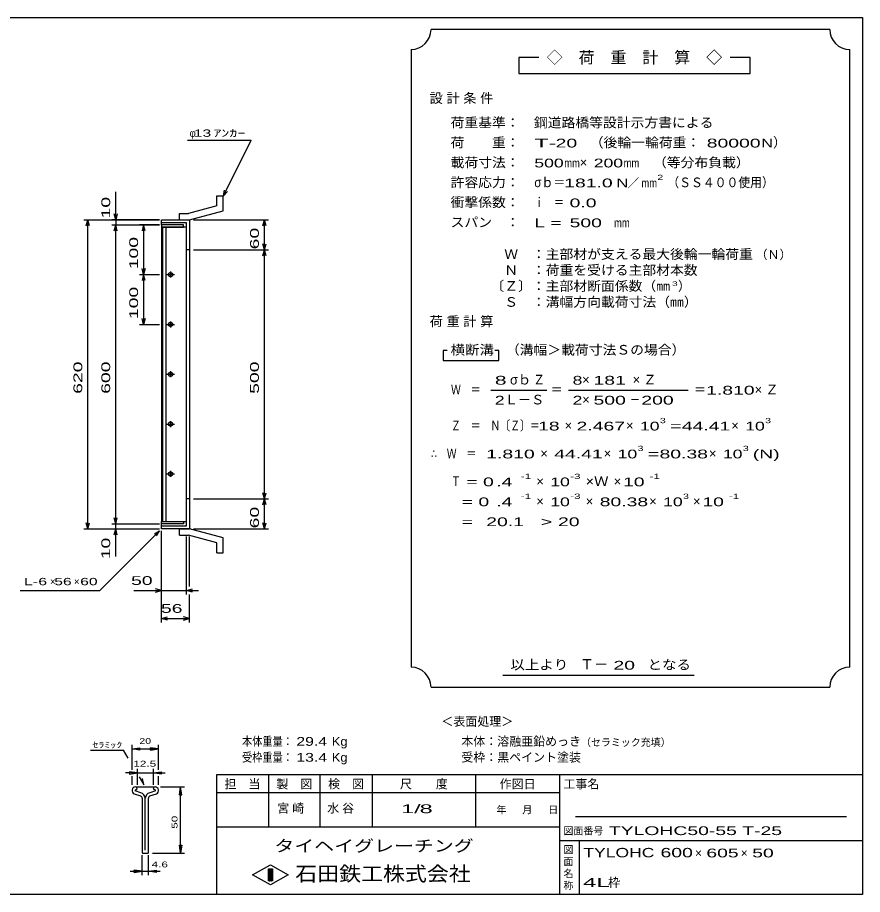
# Model space of a CAD drawing. Units: millimetres, scale not verified. Extents: x -1456 to 1389, y -1026 to 839.
# Drawn here: x -306 to 1389, y -921 to 839 of the extents above; entities that cross this region are included whole.
import ezdxf
from ezdxf.enums import TextEntityAlignment as Align

# ---------------------------------------------------------------- set-up
doc = ezdxf.new("R2010")
doc.units = ezdxf.units.MM
doc.header["$LTSCALE"] = 8
for name, color, linetype, lineweight in [('0_2', 150, 'Continuous', 25), ('16', 3, 'Continuous', 25), ('19', 6, 'Continuous', 25), ('22', 2, 'Continuous', 25), ('32', 4, 'Continuous', 25)]:
    doc.layers.add(name, color=color, linetype=linetype, lineweight=lineweight)
doc.styles.add('ベクトル', font='')
doc.styles.get('ベクトル').set_extended_font_data('ベクトル')

msp = doc.modelspace()

# ---------------------------------------------------------------- linework, layer by layer
at = {"layer": '0_2'}
for p, q in [((-1379.2, 838.8), (1388.8, 838.8)), ((1388.8, 838.8), (1388.8, -921.2)), ((1388.8, -681.2), (92.8, -681.2)), ((92.8, -681.2), (92.8, -921.2)), ((196.8, -681.2), (196.8, -785.2)), ((300.8, -785.2), (300.8, -681.2)), ((404.8, -681.2), (404.8, -785.2)), ((612.8, -785.2), (612.8, -681.2)), ((780.8, -681.2), (780.8, -921.2)), ((780.8, -717.2), (92.8, -717.2)), ((1356.8, -765.2), (812.8, -765.2)), ((92.8, -785.2), (780.8, -785.2)), ((780.8, -813.2), (1388.8, -813.2)), ((820.8, -921.2), (820.8, -813.2)), ((164.8, -882), (200.8, -862)), ((200.8, -862), (236.8, -882)), ((196.8, -870), (204.8, -870)), ((196.8, -894), (196.8, -870)), ((196.8, -870), (198.4, -870)), ((198.4, -870), (198.4, -894)), ((200, -894), (200, -870)), ((200, -870), (201.6, -870)), ((201.6, -870), (201.6, -894)), ((203.2, -894), (203.2, -870)), ((203.2, -870), (204.8, -870)), ((204.8, -870), (204.8, -894)), ((204.8, -870), (204.8, -894)), ((200.8, -902), (164.8, -882)), ((204.8, -894), (196.8, -894)), ((198.4, -894), (200, -894)), ((236.8, -882), (200.8, -902)), ((201.6, -894), (203.2, -894)), ((1388.8, -921.2), (-1379.2, -921.2))]:
    msp.add_line(p, q, dxfattribs=at)
at = {"layer": '16'}
for p, q in [((26.5, 422.8), (-17.5, 422.8)), ((-17.5, 422.8), (-17.5, 418.3)), ((26.5, 418.3), (26.5, 422.8)), ((-17.5, 418.3), (26.5, 418.3)), ((-17.5, 418.3), (-17.5, -172.7)), ((32.5, 418.3), (-17.5, 418.3)), ((-15.5, 418.3), (-15.5, -172.7)), ((-8.5, -172.7), (-8.5, 418.3)), ((32.5, -172.7), (32.5, 418.3)), ((-7.5, 322.8), (8.5, 322.8)), ((2.5, 325.8), (-1.5, 325.8)), ((-1.5, 319.8), (2.5, 319.8)), ((0.5, 328.8), (0.5, 316.8)), ((0.5, 228.8), (0.5, 216.8)), ((-7.5, 222.8), (8.5, 222.8)), ((2.5, 225.8), (-1.5, 225.8)), ((-1.5, 219.8), (2.5, 219.8)), ((2.5, 125.8), (-1.5, 125.8)), ((0.5, 128.8), (0.5, 116.8)), ((-7.5, 122.8), (8.5, 122.8)), ((-1.5, 119.8), (2.5, 119.8)), ((-7.5, 22.8), (8.5, 22.8)), ((2.5, 25.8), (-1.5, 25.8)), ((-1.5, 19.8), (2.5, 19.8)), ((0.5, 28.8), (0.5, 16.8)), ((-7.5, -77.2), (8.5, -77.2)), ((2.5, -74.2), (-1.5, -74.2)), ((-1.5, -80.2), (2.5, -80.2)), ((0.5, -71.2), (0.5, -83.2)), ((-17.5, -172.7), (26.5, -172.7)), ((-17.5, -177.2), (-17.5, -172.7)), ((-17.5, -172.7), (32.5, -172.7)), ((26.5, -172.7), (26.5, -177.2)), ((26.5, -177.2), (-17.5, -177.2))]:
    msp.add_line(p, q, dxfattribs=at)
for centre, radius, start, end in [((-1.5, 322.8), 3, 90, 270), ((0.5, 322.8), 4, 46.6, 133.4), ((0.5, 322.8), 4, 226.6, 313.4), ((2.5, 322.8), 3, 270, 90), ((-1.5, 222.8), 3, 90, 270), ((0.5, 222.8), 4, 46.6, 133.4), ((0.5, 222.8), 4, 226.6, 313.4), ((2.5, 222.8), 3, 270, 90), ((-1.5, 122.8), 3, 90, 270), ((0.5, 122.8), 4, 46.6, 133.4), ((2.5, 122.8), 3, 270, 90), ((0.5, 122.8), 4, 226.6, 313.4), ((-1.5, 22.8), 3, 90, 270), ((0.5, 22.8), 4, 46.6, 133.4), ((0.5, 22.8), 4, 226.6, 313.4), ((2.5, 22.8), 3, 270, 90), ((-1.5, -77.2), 3, 90, 270), ((0.5, -77.2), 4, 46.6, 133.4), ((0.5, -77.2), 4, 226.6, 313.4), ((2.5, -77.2), 3, 270, 90)]:
    msp.add_arc(centre, radius, start, end, dxfattribs=at)
at = {"layer": '19'}
for p, q in [((93.11, 480.92), (106.11, 480.92)), ((93.11, 460.9), (93.11, 480.92)), ((106.11, 450.92), (106.11, 480.92)), ((93.11, 460.9), (36.78, 445.81)), ((18.49, 445.81), (36.78, 445.81)), ((18.49, 432.81), (18.49, 445.81)), ((38.5, 432.8), (106.11, 450.92)), ((-17.5, 422.8), (-17.5, 432.8)), ((-17.5, 432.8), (38.5, 432.8)), ((32.5, 426.8), (-17.5, 426.8)), ((18.5, 432.8), (38.5, 432.8)), ((32.5, -181.2), (32.5, 426.8)), ((38.5, 432.8), (38.5, -187.2)), ((38.5, 372.8), (32.5, 372.8)), ((38.5, -127.2), (32.5, -127.2)), ((-17.5, -187.2), (-17.5, -177.2)), ((-17.5, -181.2), (32.5, -181.2)), ((38.5, -187.2), (-17.5, -187.2)), ((18.49, -200.21), (18.49, -187.21)), ((18.5, -187.2), (38.5, -187.2)), ((106.11, -205.32), (38.5, -187.2)), ((18.49, -200.21), (36.78, -200.21)), ((93.11, -215.3), (36.78, -200.21)), ((106.11, -235.32), (106.11, -205.32)), ((93.11, -235.32), (93.11, -215.3)), ((93.11, -235.32), (106.11, -235.32))]:
    msp.add_line(p, q, dxfattribs=at)
at = {"layer": '22', "color": 4}
for p, q in [((1323.2, 814.8), (523.2, 814.8)), ((483.2, 774.8), (483.2, -465.2)), ((1363.2, -465.2), (1363.2, 774.8)), ((739.2, 758.8), (699.2, 758.8)), ((699.2, 758.8), (699.2, 726.8)), ((1163.2, 758.8), (1123.2, 758.8)), ((1163.2, 726.8), (1163.2, 758.8)), ((699.2, 726.8), (1163.2, 726.8)), ((34.5, 592.8), (162.5, 592.8)), ((106.5, 480.8), (162.5, 592.8)), ((-109.5, 432.8), (-109.5, 488.8)), ((106.5, 480.8), (108.9, 492.48)), ((106.5, 480.8), (114.5, 489.6)), ((-109.5, 432.8), (-112.7, 444.8)), ((-106.3, 444.8), (-109.5, 432.8)), ((-173.5, 432.8), (-21.5, 432.8)), ((-168.7, 420.8), (-165.5, 432.8)), ((-162.3, 420.8), (-165.5, 432.8)), ((-165.5, -187.2), (-165.5, 432.8)), ((-21.5, 432.8), (-117.5, 432.8)), ((-117.5, 422.8), (-21.5, 422.8)), ((-112.7, 410.8), (-109.5, 422.8)), ((-109.5, 432.8), (-109.5, 422.8)), ((-106.3, 410.8), (-109.5, 422.8)), ((-109.5, -177.2), (-109.5, 422.8)), ((-21.5, 422.8), (-61.5, 422.8)), ((-53.5, 422.8), (-56.7, 410.8)), ((-50.3, 410.8), (-53.5, 422.8)), ((-53.5, 422.8), (-53.5, 322.8)), ((46.5, 432.8), (196.9, 432.8)), ((185.7, 420.8), (188.9, 432.8)), ((192.1, 420.8), (188.9, 432.8)), ((188.9, 372.8), (188.9, 432.8)), ((46.5, 372.8), (196.9, 372.8)), ((188.9, 372.8), (185.7, 384.8)), ((185.7, 360.8), (188.9, 372.8)), ((188.9, 372.8), (192.1, 384.8)), ((192.1, 360.8), (188.9, 372.8)), ((188.9, -127.2), (188.9, 372.8)), ((-53.5, 322.8), (-56.7, 334.8)), ((-50.3, 334.8), (-53.5, 322.8)), ((-61.5, 322.8), (-21.5, 322.8)), ((-53.5, 322.8), (-56.7, 310.8)), ((-50.3, 310.8), (-53.5, 322.8)), ((-53.5, 322.8), (-53.5, 222.8)), ((-53.5, 222.8), (-56.7, 234.8)), ((-50.3, 234.8), (-53.5, 222.8)), ((-61.5, 222.8), (-21.5, 222.8)), ((555.2, 170.8), (547.2, 170.8)), ((547.2, 170.8), (547.2, 150.8)), ((659.2, 170.8), (651.2, 170.8)), ((659.2, 150.8), (659.2, 170.8)), ((547.2, 150.8), (659.2, 150.8)), ((643.2, 90.8), (755.2, 90.8)), ((799.2, 90.8), (1039.2, 90.8)), ((188.9, -127.2), (185.7, -115.2)), ((188.9, -127.2), (192.1, -115.2)), ((46.5, -127.2), (196.9, -127.2)), ((185.7, -139.2), (188.9, -127.2)), ((192.1, -139.2), (188.9, -127.2)), ((188.9, -187.2), (188.9, -127.2)), ((-165.5, -187.2), (-168.7, -175.2)), ((-165.5, -187.2), (-162.3, -175.2)), ((-109.5, -177.2), (-112.7, -165.2)), ((-109.5, -177.2), (-106.3, -165.2)), ((188.9, -187.2), (185.7, -175.2)), ((188.9, -187.2), (192.1, -175.2)), ((-173.5, -187.2), (-21.5, -187.2)), ((-141.5, -311.2), (-21.5, -191.2)), ((-117.5, -177.2), (-21.5, -177.2)), ((-117.5, -187.2), (-21.5, -187.2)), ((-112.7, -199.2), (-109.5, -187.2)), ((-109.5, -187.2), (-109.5, -177.2)), ((-106.3, -199.2), (-109.5, -187.2)), ((-109.5, -243.2), (-109.5, -187.2)), ((-31.9, -197.6), (-21.5, -191.2)), ((-27.9, -201.6), (-21.5, -191.2)), ((-17.5, -319.2), (-17.5, -191.2)), ((-17.5, -375.2), (-17.5, -191.2)), ((46.5, -187.2), (196.9, -187.2)), ((32.5, -319.2), (32.5, -202.6)), ((38.5, -303.2), (38.5, -202.6)), ((-301.5, -311.2), (-141.5, -311.2)), ((-73.5, -311.2), (-17.5, -311.2)), ((-17.5, -311.2), (-29.5, -308)), ((-29.5, -314.4), (-17.5, -311.2)), ((-17.5, -311.2), (32.5, -311.2)), ((32.5, -311.2), (44.5, -308)), ((44.5, -314.4), (32.5, -311.2)), ((32.5, -311.2), (56.5, -311.2)), ((38.5, -375.2), (38.5, -319.2)), ((-17.5, -367.2), (-5.5, -364)), ((-5.5, -370.4), (-17.5, -367.2)), ((-17.5, -367.2), (38.5, -367.2)), ((38.5, -367.2), (26.5, -364)), ((26.5, -370.4), (38.5, -367.2)), ((667.2, -481.2), (1051.2, -481.2)), ((523.2, -505.2), (1323.2, -505.2))]:
    msp.add_line(p, q, dxfattribs=at)
for centre, start, end in [((483.2, 814.8), 270, 0), ((1363.2, 814.8), 180, 270), ((483.2, -505.2), 0, 90), ((1363.2, -505.2), 90, 180)]:
    msp.add_arc(centre, 40, start, end, dxfattribs=at)
at = {"layer": '32'}
for p, q in [((-160.267, -631.6), (-93.6, -631.6)), ((-84.267, -647.6), (-93.6, -631.6)), ((-76.8, -670.8), (-76.8, -621.2)), ((-76.8, -629.2), (-60.8, -626.8)), ((-60.8, -631.6), (-76.8, -629.2)), ((-76.8, -629.2), (-23.467, -629.2)), ((-60.8, -631.6), (-60.8, -626.8)), ((-23.467, -629.2), (-39.467, -626.8)), ((-39.467, -631.6), (-39.467, -626.8)), ((-39.467, -631.6), (-23.467, -629.2)), ((-23.467, -670.8), (-23.467, -621.2)), ((-66.133, -677.2), (-90.133, -677.2)), ((-66.133, -677.2), (-82.133, -674.8)), ((-82.133, -674.8), (-82.133, -679.6)), ((-82.133, -679.6), (-66.133, -677.2)), ((-76.8, -701.2), (-76.8, -683.6)), ((-66.133, -701.2), (-66.133, -669.2)), ((-66.133, -677.2), (-34.133, -677.2)), ((-62.133, -685.2), (-52.8, -701.2)), ((-34.133, -669.2), (-34.133, -701.2)), ((-34.133, -677.2), (-18.133, -674.8)), ((-18.133, -679.6), (-34.133, -677.2)), ((-34.133, -677.2), (-10.133, -677.2)), ((-23.467, -701.2), (-23.467, -683.6)), ((-18.133, -674.8), (-18.133, -679.6)), ((-52.8, -701.2), (-55.733, -688.667)), ((-72.477, -719.012), (-59.49, -723.572)), ((-58.93, -717.275), (-70.45, -713.222)), ((-70.027, -711.367), (-66.187, -709.5)), ((-68.56, -705.2), (-31.093, -705.2)), ((-66.187, -709.5), (-66.187, -708.887)), ((-29.871, -713.222), (-41.391, -717.275)), ((-40.832, -723.572), (-27.845, -719.012)), ((-34.135, -708.887), (-34.135, -709.5)), ((-34.135, -709.5), (-30.295, -711.367)), ((-19.467, -705.2), (28.533, -705.2)), ((18.133, -721.2), (20.533, -705.2)), ((18.133, -721.2), (22.933, -721.2)), ((22.933, -721.2), (20.533, -705.2)), ((20.533, -838.534), (20.533, -705.2)), ((-56.294, -728.111), (-56.294, -836.698)), ((-50.133, -832.427), (-50.133, -728.24)), ((-44.027, -836.698), (-44.027, -728.111)), ((20.533, -838.534), (18.133, -822.534)), ((18.133, -822.534), (22.933, -822.534)), ((22.933, -822.534), (20.533, -838.534)), ((-56.267, -882.534), (-56.267, -842.534)), ((-54.427, -838.565), (-45.894, -838.565)), ((-44, -882.534), (-44, -842.534)), ((-35.467, -838.534), (28.533, -838.534)), ((-80.267, -874.534), (-56.267, -874.534)), ((-56.267, -874.534), (-72.267, -872.134)), ((-72.267, -876.934), (-72.267, -872.134)), ((-72.267, -876.934), (-56.267, -874.534)), ((-56.267, -874.534), (-44, -874.534)), ((-44, -874.534), (-28, -872.134)), ((-28, -876.934), (-44, -874.534)), ((-44, -874.534), (-20, -874.534)), ((-28, -876.934), (-28, -872.134))]:
    msp.add_line(p, q, dxfattribs=at)
for centre, radius, start, end in [((-69.627, -712.4), 7.2, 90.98, 246.68), ((-69.586, -712.444), 1.173, 111.91, 222.33), ((-70.05, -709.056), 3.867, 2.5, 85.55), ((-62.373, -729.049), 12.267, 3.78, 73.7), ((-37.948, -729.049), 12.267, 106.3, 176.22), ((-30.272, -709.056), 3.867, 94.45, 177.5), ((-30.695, -712.4), 7.2, 293.32, 89.02002), ((-30.736, -712.444), 1.173, 317.67, 68.08999), ((-61.09, -728.105), 4.8, 0, 70.58), ((-39.232, -728.105), 4.8, 109.42, 180), ((-54.427, -836.698), 1.867, 180, 270), ((-45.894, -836.698), 1.867, 270, 0)]:
    msp.add_arc(centre, radius, start, end, dxfattribs=at)

# ---------------------------------------------------------------- texts
at = {"layer": '0_2', "style": 'ベクトル'}
for s, height, p in [('担\u3000当', 17.6, (108.8, -699.6)), ('製\u3000図', 17.6, (212.8, -699.6)), ('検\u3000図', 17.6, (316.8, -699.6)), ('尺\u3000\u3000度', 17.6, (460.8, -699.6)), ('作図日', 17.6, (660.8, -699.6)), ('工事名', 17.6, (788.8, -699.6)), ('年', 14.66, (654.4, -751.2)), ('月', 14.66, (706.4, -751.2)), ('日', 14.66, (758.4, -751.2)), ('図面番号', 14.66, (788.8, -793.6)), ('図', 14.66, (788.8, -831.2)), ('面', 14.66, (788.8, -855.2)), ('名', 14.66, (788.8, -879.2)), ('称', 14.66, (788.8, -903.2))]:
    msp.add_text(s, height=height, dxfattribs=at).set_placement(p, align=Align.MIDDLE_LEFT)
at = {"layer": '0_2', "color": 222, "style": 'ベクトル'}
for s, height, width, p in [('タイヘイグレーチング', 23.46, 1.25, (208.8, -823.6)), ('石田鉄工株式会社', 29.33, 1.1, (250.8, -879.6))]:
    msp.add_text(s, height=height, dxfattribs=dict(at, width=width)).set_placement(p, align=Align.MIDDLE_LEFT)
at = {"layer": '22', "style": 'ベクトル'}
for s, height, p in [('◇\u3000荷\u3000重\u3000計\u3000算\u3000◇', 23.46, (755.2, 758.8)), ('φ', 14.66, (38.5, 606.8)), ('）', 19.35, (1209.6, 588)), ('×', 19.35, (821.6, 548)), ('／', 17.6, (917.2, 506.8)), ('（Ｎ）', 17.6, (1174.4, 362.8)), ('）', 19.35, (1018.4, 300)), ('σｂ', 19.35, (681.6, 112)), ('×', 19.35, (826.4, 112)), ('Ｌ－Ｓ', 19.35, (671.2, 72)), ('×', 19.35, (826.4, 72)), ('×', 19.35, (791.2, 20)), ('×', 19.35, (914.4, 20)), ('×', 19.35, (1125.6, 20)), ('×', 19.35, (742.4, -36)), ('×', 19.35, (869.6, -36)), ('×', 19.35, (1080.8, -36)), ('×', 19.35, (734.4, -92)), ('×', 19.35, (889.6, -92)), ('×', 19.35, (734.4, -132)), ('×', 19.35, (833.6, -132)), ('×', 19.35, (960.8, -132)), ('×', 19.35, (1048.8, -132)), ('×', 14.66, (-241.5, -293.2)), ('×', 14.66, (-193.5, -293.2)), ('Ｔ－', 20.53, (822.4, -459.2)), ('＜表面処理＞', 17.6, (544, -574)), ('本体：', 17.6, (584, -614)), ('溶融亜鉛めっき', 17.6, (656, -614)), ('（セラミック充填）', 14.66, (824, -616)), ('受枠：', 17.6, (584, -646)), ('黒ペイント塗装', 17.6, (656, -646)), ('×', 17.6, (1052.8, -838)), ('×', 17.6, (1144.8, -838)), ('枠', 17.6, (878.4, -897.2))]:
    msp.add_text(s, height=height, dxfattribs=at).set_placement(p, align=Align.MIDDLE_LEFT)
for s, height, width, p in [('荷重基準：\u3000', 19.35, 1.05, (562.4, 628)), ('鋼道路橋等設計示方書による', 19.35, 1.05, (729.6, 628)), (' 13 ', 14.66, 1.6, (38.5, 606.8)), ('ｱﾝｶｰ', 14.66, 1.6, (86.5, 606.8)), ('荷\u3000\u3000重：\u3000', 19.35, 1.05, (562.4, 588)), ('（後輪一輪荷重：', 19.35, 1.05, (841.6, 588)), ('T-', 17.6, 2, (730.4, 586.8)), (' 20 ', 17.6, 1.65, (762.4, 586.8)), (' 80000', 17.6, 1.65, (1065.6, 586.8)), ('N', 17.6, 1.4, (1185.6, 586.8)), ('載荷寸法：\u3000', 19.35, 1.05, (562.4, 548)), ('500', 17.6, 1.5, (730.4, 546.8)), ('mm', 17.6, 0.8, (790.4, 546.8)), ('200', 17.6, 1.5, (849.6, 546.8)), ('mm', 17.6, 0.8, (909.6, 546.8)), ('\u3000（等分布負載）', 19.35, 1.05, (940.8, 548)), ('許容応力：\u3000', 19.35, 1.05, (562.4, 508)), ('σｂ＝', 19.35, 0.9, (730.4, 508)), ('181.0', 17.6, 1.65, (790.4, 506.8)), ('N', 17.6, 1.4, (895.2, 506.8)), ('mm', 17.6, 0.8, (945.2, 506.8)), ('2', 10.56, 1.5, (977.2, 518)), ('（ＳＳ４００使用）', 19.35, 0.9, (997.2, 508)), ('衝撃係数：\u3000', 19.35, 1.05, (562.4, 468)), ('ｉ\u3000＝', 19.35, 0.75, (730.4, 468)), (' 0.0', 17.6, 1.65, (790.4, 466.8)), ('スパン\u3000：\u3000', 19.35, 1.05, (562.4, 428)), ('L =', 17.6, 1.65, (730.4, 426.8)), (' 500 ', 17.6, 1.65, (790.4, 426.8)), ('mm', 17.6, 0.8, (890.4, 426.8)), ('\u3000Ｗ\u3000：主部材が支える最大後輪一輪荷重', 19.35, 1.05, (642.4, 364)), ('\u3000Ｎ\u3000：荷重を受ける主部材本数', 19.35, 1.05, (642.4, 332)), ('〔Ｚ〕：主部材断面係数（㎜', 19.35, 1.05, (642.4, 300)), ('3', 8.798, 1.8, (1006.4, 304.8)), ('\u3000Ｓ\u3000：溝幅方向載荷寸法（㎜）', 19.35, 1.05, (642.4, 268)), ('横断溝', 19.35, 1.1, (562.4, 172)), ('\u3000（溝幅＞載荷寸法Ｓの場合）', 19.35, 1.05, (645.6, 172)), ('8', 17.6, 1.8, (651.2, 110.8)), ('Ｚ', 19.35, 0.9, (728, 112)), ('8', 17.6, 1.5, (807.2, 110.8)), (' 181 ', 17.6, 1.65, (838.4, 110.8)), ('Ｗ\u3000＝', 19.35, 0.75, (563.2, 92)), ('＝', 19.35, 0.9, (763.2, 92)), ('＝', 19.35, 0.9, (1051.2, 92)), ('1.810', 17.6, 1.65, (1075.2, 90.8)), ('2', 17.6, 1.5, (651.2, 70.8)), ('2', 17.6, 1.5, (807.2, 70.8)), (' 500 ', 17.6, 1.65, (838.4, 70.8)), ('－', 19.35, 0.75, (922.4, 72)), (' 200 ', 17.6, 1.65, (934.4, 70.8)), ('3', 10.56, 1.5, (982.4, 30)), ('3', 10.56, 1.5, (1193.6, 30)), ('Ｚ\u3000＝\u3000Ｎ〔Ｚ〕＝', 19.35, 0.75, (563.2, 20)), (' 18 ', 17.6, 1.65, (727.2, 18.8)), ('2.467', 17.6, 1.65, (815.2, 18.8)), ('10', 17.6, 1.5, (942.4, 18.8)), ('=', 17.6, 1.7, (1002.4, 18.8)), ('44.41', 17.6, 1.65, (1026.4, 18.8)), ('10', 17.6, 1.5, (1153.6, 18.8)), ('∴\u3000Ｗ\u3000＝', 19.35, 0.75, (523.2, -36)), (' 1.810', 17.6, 1.65, (623.2, -37.2)), ('44.41', 17.6, 1.65, (770.4, -37.2)), ('10', 17.6, 1.5, (897.6, -37.2)), ('3', 10.56, 1.5, (937.6, -26)), ('=', 17.6, 1.7, (957.6, -37.2)), ('80.38', 17.6, 1.65, (981.6, -37.2)), ('10', 17.6, 1.5, (1108.8, -37.2)), ('3', 10.56, 1.5, (1148.8, -26)), ('(N)', 17.6, 1.65, (1168.8, -37.2)), ('Ｔ', 19.35, 0.75, (563.2, -92)), (' = 0', 17.6, 1.65, (583.2, -93.2)), (' .4 ', 17.6, 1.65, (643.2, -93.2)), ('-1', 10.56, 1.65, (703.2, -82)), ('10', 17.6, 1.5, (762.4, -93.2)), ('-3', 10.56, 1.65, (802.4, -82)), ('×Ｗ', 19.35, 1.1, (833.6, -92)), (' 10 ', 17.6, 1.65, (897.6, -93.2)), ('-1', 10.56, 1.65, (961.6, -82)), ('-1', 10.56, 1.65, (703.2, -122)), ('-3', 10.56, 1.65, (802.4, -122)), ('3', 10.56, 1.5, (1028.8, -122)), ('-1', 10.56, 1.65, (1120.8, -122)), ('  = 0', 17.6, 1.65, (563.2, -133.2)), (' .4 ', 17.6, 1.65, (643.2, -133.2)), ('10', 17.6, 1.5, (762.4, -133.2)), ('80.38', 17.6, 1.65, (861.6, -133.2)), ('10', 17.6, 1.5, (988.8, -133.2)), (' 10 ', 17.6, 1.65, (1056.8, -133.2)), ('  =', 17.6, 1.65, (563.2, -173.2)), (' 20.1', 17.6, 1.65, (623.2, -173.2)), ('>', 17.6, 1.7, (743.2, -173.2)), (' 20 ', 17.6, 1.65, (767.2, -173.2)), ('L-', 14.66, 1.6, (-293.5, -293.2)), (' 6 ', 14.66, 1.6, (-273.5, -293.2)), (' 56 ', 14.66, 1.6, (-241.5, -293.2)), (' 60 ', 14.66, 1.6, (-189.5, -293.2)), (' 50 ', 17.6, 1.65, (-89.5, -291.2)), (' 56 ', 17.6, 1.65, (-29.5, -347.2)), ('以上より\u3000', 19.35, 1.1, (682.4, -460)), (' 20 ', 17.6, 1.65, (878.4, -461.2)), ('となる', 19.35, 1.1, (957.6, -460)), ('本体重量：', 17.6, 0.85, (144, -614)), (' 29.4', 17.6, 1.35, (244, -614)), ('Kg', 17.6, 1.1, (324, -614)), ('受枠重量：', 17.6, 0.85, (144, -646)), (' 13.4', 17.6, 1.35, (244, -646)), ('Kg', 17.6, 1.1, (324, -646)), ('1/', 17.6, 2, (463.2, -749.2)), (' 8 ', 17.6, 2, (487.2, -749.2)), ('TYLOHC50-55 T-25         ', 17.6, 1.65, (880, -793.2)), ('TYLOHC', 18.77, 1.4, (828.8, -837.2)), (' 600 ', 18.77, 1.55, (972.8, -837.2)), (' 605 ', 17.6, 1.65, (1064.8, -838)), (' 50 ', 17.6, 1.65, (1156.8, -838)), ('4L', 17.6, 2.05, (828, -897.2))]:
    msp.add_text(s, height=height, dxfattribs=dict(at, width=width)).set_placement(p, align=Align.MIDDLE_LEFT)
at = {"layer": '22', "style": 'ベクトル', "width": 1.65}
for s, p in [(' 10 ', (-129.5, 424.8)), (' 60 ', (168.9, 362.8)), (' 100 ', (-73.5, 322.8)), (' 100 ', (-73.5, 222.8)), (' 620 ', (-185.5, 72.8)), (' 600 ', (-129.5, 72.8)), (' 500 ', (168.9, 72.8)), (' 60 ', (168.9, -197.2)), (' 10 ', (-129.5, -259.2))]:
    msp.add_text(s, height=17.6, rotation=90, dxfattribs=at).set_placement(p, align=Align.MIDDLE_LEFT)
at = {"layer": '22', "attachment_point": 4, "style": 'ベクトル'}
for s, insert, char_height in [('\\T1.28;設計条件', (520.4, 676), 19.35), ('\\T1.28;荷重計算', (520.4, 228), 19.35), ('\\T1.42;×Ｚ', (927.6, 112), 19.35), ('\\T1.42;×Ｚ', (1172.4, 92), 19.35), ('\\T1.25;宮崎\u3000', (214.8, -749.2), 17.6), ('\\T1.25;水谷\u3000', (314.8, -749.2), 17.6)]:
    msp.add_mtext(s, dxfattribs=dict(at, insert=insert, char_height=char_height))
at = {"layer": '32', "color": 2, "style": 'ベクトル'}
for s, width, p in [('ｾﾗﾐｯｸ', 1.5, (-156.267, -621.2)), ('20', 1.35, (-62.133, -613.2)), ('12.5', 1.5, (-74.133, -658.8)), (' 4.6 ', 1.5, (-44, -860.934))]:
    msp.add_text(s, height=11.73, dxfattribs=dict(at, width=width)).set_placement(p, align=Align.MIDDLE_LEFT)
at = {"layer": '32', "color": 2, "style": 'ベクトル', "width": 1.5}
msp.add_text(' 50 ', height=11.73, rotation=90, dxfattribs=at).set_placement((8.533, -795.867), align=Align.MIDDLE_LEFT)

doc.saveas('drawing.dxf')
